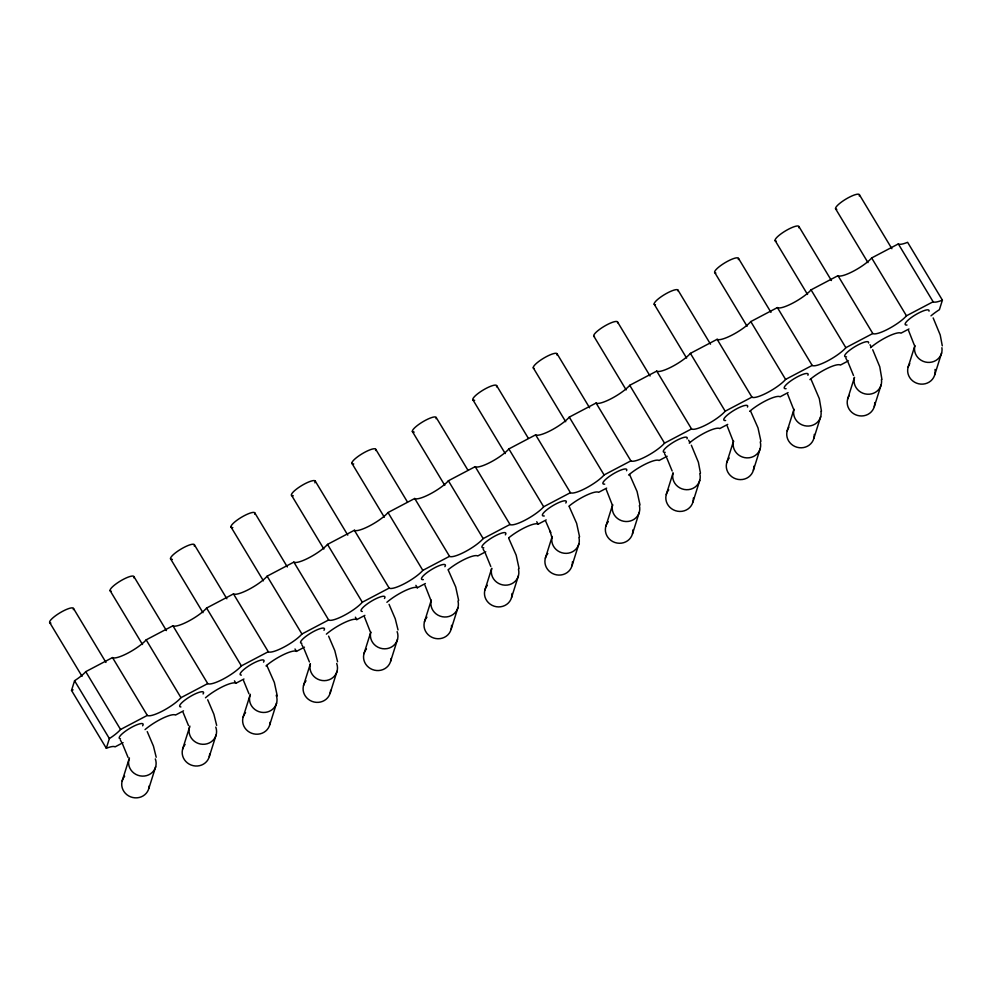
<?xml version="1.0" encoding="UTF-8"?>
<svg xmlns="http://www.w3.org/2000/svg" width="992" height="992" viewBox="0 0 992 992"><rect width="100%" height="100%" fill="white"/><g stroke="black" fill="none" stroke-linecap="round" stroke-linejoin="round"><path stroke-width="1.49" d="M123.095 742.648L115.072 746.877A20.782 4.675 -31 0 0 106.318 748.278L71.523 690.432L74.574 680.735A20.782 4.675 -31 0 0 85.746 671.658L112.505 657.572A20.782 4.675 -31 0 0 127.968 653.058A20.782 4.675 -31 0 0 146.171 639.852L172.93 625.766A20.782 4.675 -31 0 0 188.393 621.252A20.782 4.675 -31 0 0 206.596 608.046L233.48 593.898A20.782 4.675 -31 0 0 248.93 589.372A20.782 4.675 -31 0 0 267.133 576.178L293.855 562.104A20.782 4.675 -31 0 0 309.318 557.591A20.782 4.675 -31 0 0 327.509 544.397L354.367 530.261A20.782 4.675 -31 0 0 369.83 525.748A20.782 4.675 -31 0 0 388.021 512.542L414.718 498.48A20.782 4.675 -31 0 0 430.181 493.966A20.782 4.675 -31 0 0 448.384 480.773L475.205 466.649A20.782 4.675 -31 0 0 490.668 462.136A20.782 4.675 -31 0 0 508.871 448.93L535.63 434.843A20.782 4.675 -31 0 0 551.093 430.33A20.782 4.675 -31 0 0 569.284 417.124L596.08 403.025A20.782 4.675 -31 0 0 611.531 398.511A20.782 4.675 -31 0 0 629.734 385.305L656.729 371.095A20.782 4.675 -31 0 0 672.192 366.581A20.782 4.675 -31 0 0 690.395 353.375L717.129 339.301A20.782 4.675 -31 0 0 732.592 334.788A20.782 4.675 -31 0 0 750.795 321.582L777.393 307.582A20.782 4.675 -31 0 0 792.856 303.068A20.782 4.675 -31 0 0 811.059 289.862L837.992 275.677A20.782 4.675 -31 0 0 853.455 271.163A20.782 4.675 -31 0 0 871.658 257.957L898.33 243.92A20.782 4.675 -31 0 0 907.606 242.308L942.4 300.154L939.399 309.678A20.782 4.675 -31 0 0 930.992 315.84M106.318 748.278L109.368 738.581A20.782 4.675 -31 0 0 120.553 729.492L147.312 715.406A20.782 4.675 -31 0 0 162.762 710.892A20.782 4.675 -31 0 0 180.966 697.686L207.725 683.6A20.782 4.675 -31 0 0 223.188 679.086A20.782 4.675 -31 0 0 241.391 665.88L268.274 651.732A20.782 4.675 -31 0 0 283.737 647.218A20.782 4.675 -31 0 0 301.928 634.012L328.65 619.95A20.782 4.675 -31 0 0 344.112 615.437A20.782 4.675 -31 0 0 362.316 602.231L389.162 588.095A20.782 4.675 -31 0 0 404.624 583.581A20.782 4.675 -31 0 0 422.828 570.375L449.525 556.326A20.782 4.675 -31 0 0 464.975 551.812A20.782 4.675 -31 0 0 483.178 538.606L510 524.483A20.782 4.675 -31 0 0 525.462 519.969A20.782 4.675 -31 0 0 543.666 506.763L570.425 492.677A20.782 4.675 -31 0 0 585.888 488.163A20.782 4.675 -31 0 0 604.091 474.957L630.875 460.858A20.782 4.675 -31 0 0 646.338 456.345A20.782 4.675 -31 0 0 664.528 443.139L691.536 428.928A20.782 4.675 -31 0 0 706.986 424.415A20.782 4.675 -31 0 0 725.189 411.209L751.924 397.135A20.782 4.675 -31 0 0 767.386 392.621A20.782 4.675 -31 0 0 785.59 379.428L812.188 365.416A20.782 4.675 -31 0 0 827.65 360.902A20.782 4.675 -31 0 0 845.854 347.696L872.799 333.51A20.782 4.675 -31 0 0 888.249 328.997A20.782 4.675 -31 0 0 906.452 315.803L933.125 301.754A20.782 4.675 -31 0 0 942.4 300.154M122.165 780.952L129.01 759.227M148.837 788.454L155.682 766.729M182.615 749.134L189.472 727.396M209.287 756.623L216.144 734.898M243.077 717.303L249.922 695.578M269.75 724.805L276.594 703.08M303.527 685.484L310.384 663.76A13.851 13.082 17.5 0 0 324.334 680.661A13.851 13.082 17.5 0 0 336.685 663.45M330.2 692.986L337.057 671.249M363.99 653.654L370.834 631.929A13.851 13.082 17.5 0 0 384.797 648.83A13.851 13.082 17.5 0 0 397.135 631.631M390.662 661.156L397.507 639.431M424.44 621.835L431.297 600.11A13.851 13.082 17.5 0 0 444.59 616.999A13.851 13.082 17.5 0 0 457.982 601.016M451.112 629.337L457.969 607.612M484.902 590.017L491.747 568.28A13.851 13.082 17.5 0 0 505.04 585.181A13.851 13.082 17.5 0 0 518.444 569.197M511.574 597.506L518.419 575.782M545.352 558.186L552.209 536.461M572.024 565.688L578.869 543.963M605.814 526.368L612.659 504.643A13.851 13.082 17.5 0 0 625.952 521.532A13.851 13.082 17.5 0 0 639.356 505.548M632.487 533.87L639.332 512.132M666.264 494.537L673.109 472.812A13.851 13.082 17.5 0 0 686.414 489.713A13.851 13.082 17.5 0 0 699.806 473.73M692.937 502.039L699.782 480.314M726.714 462.718L733.572 440.994A13.851 13.082 17.5 0 0 746.864 457.882A13.851 13.082 17.5 0 0 760.269 441.899M753.387 470.22L760.244 448.496M787.177 430.9L794.022 409.163A13.851 13.082 17.5 0 0 806.645 426.027A13.851 13.082 17.5 0 0 820.992 411.358M813.849 438.39L820.694 416.665M847.627 399.069L854.484 377.344A13.851 13.082 17.5 0 0 867.107 394.208A13.851 13.082 17.5 0 0 881.442 379.527M874.299 406.571L881.156 384.846M908.089 367.251L914.934 345.526A13.851 13.082 17.5 0 0 927.557 362.378A13.851 13.082 17.5 0 0 941.904 347.708M934.762 374.753L941.606 353.016M183.52 710.842L175.485 715.071A20.782 4.675 -31 0 0 162.787 718.196A20.782 4.675 -31 0 0 145.043 729.604M205.468 697.798A20.782 4.675 -31 0 1 223.2 686.39A20.782 4.675 -31 0 1 235.91 683.265L243.97 679.012M266.005 665.93A20.782 4.675 -31 0 1 283.749 654.522A20.782 4.675 -31 0 1 296.447 651.397L304.47 647.168M326.38 634.148A20.782 4.675 -31 0 1 344.125 622.74A20.782 4.675 -31 0 1 356.835 619.616L364.882 615.375M386.892 602.293A20.782 4.675 -31 0 1 404.637 590.885A20.782 4.675 -31 0 1 417.347 587.76L425.357 583.544M485.745 551.75L477.698 555.991A20.782 4.675 -31 0 0 448.285 569.644M508.772 537.8A20.782 4.675 -31 0 1 538.185 524.148L546.208 519.92M606.645 488.114L598.61 492.342A20.782 4.675 -31 0 0 569.197 505.994M667.157 456.258L659.048 460.524A20.782 4.675 -31 0 0 646.35 463.648A20.782 4.675 -31 0 0 628.606 475.056M727.731 424.378L719.708 428.594A20.782 4.675 -31 0 0 707.011 431.718A20.782 4.675 -31 0 0 689.266 443.126M788.082 392.596L780.109 396.8A20.782 4.675 -31 0 0 767.399 399.937A20.782 4.675 -31 0 0 749.654 411.345M848.458 360.828L840.373 365.081A20.782 4.675 -31 0 0 827.663 368.206A20.782 4.675 -31 0 0 809.918 379.614M908.97 328.972L900.972 333.176A20.782 4.675 -31 0 0 888.274 336.313A20.782 4.675 -31 0 0 870.53 347.721M898.33 243.92L933.125 301.754M859.456 194.816L891.882 248.707M871.658 257.957L906.452 315.803M835.549 208.717L867.975 262.607M837.992 275.677L872.799 333.51M798.994 226.635L831.42 280.538M811.059 289.862L845.854 347.696M775.099 240.535L807.513 294.438M777.393 307.582L812.188 365.416M738.544 258.466L770.97 312.356M750.795 321.582L785.59 379.428M714.637 272.366L747.063 326.256M717.129 339.301L751.924 397.135M678.082 290.284L710.508 344.187M690.395 353.375L725.189 411.209M654.187 304.184L686.613 358.087M656.729 371.095L691.536 428.928M617.632 322.115L650.058 376.005M629.734 385.305L664.528 443.139M593.724 336.015L626.15 389.906M596.08 403.025L630.875 460.858M557.169 353.933L589.595 407.824M569.284 417.124L604.091 474.957M533.274 367.834L565.7 421.724M535.63 434.843L570.425 492.677M496.719 385.752L528.352 438.34M508.871 448.93L543.666 506.763M472.812 399.652L505.238 453.555M536.734 521.742L538.185 524.148M475.205 466.649L510 524.483M436.257 417.582L467.902 470.158M448.384 480.773L483.178 538.606M412.362 431.483L444.788 485.373M414.718 498.48L449.525 556.326M375.807 449.401L407.439 501.989M388.021 512.542L422.828 570.375M351.9 463.301L384.326 517.204M415.896 585.342L417.347 587.76M354.367 530.261L389.162 588.095M315.344 481.232L347.77 535.122M327.509 544.397L362.316 602.231M291.45 495.132L323.876 549.022M355.384 617.198L356.835 619.616M293.855 562.104L328.65 619.95M254.894 513.05L287.32 566.94M267.133 576.178L301.928 634.012M230.987 526.95L263.413 580.841M295.008 648.979L296.447 651.397M233.48 593.898L268.274 651.732M194.444 544.868L226.858 598.771M206.596 608.046L241.391 665.88M170.537 558.769L202.963 612.672M234.459 680.859L235.91 683.265M172.93 625.766L207.725 683.6M133.982 576.699L166.408 630.59M146.171 639.852L180.966 697.686M110.075 590.6L142.501 644.49M112.505 657.572L147.312 715.406M73.532 608.518L105.946 662.42M85.746 671.658L120.553 729.492M49.625 622.418L82.051 676.321M74.574 680.735L109.368 738.581M870.009 344.732L871.385 347.212M845.866 358.236L847.019 360.294M688.634 440.2L690.01 442.68M664.504 453.704L665.644 455.774M483.129 549.171L484.282 551.242M301.766 644.639L302.907 646.71M120.404 740.119L121.545 742.177M810.923 379.043L819.305 398.61L821.475 411.283M750.473 410.862L758 427.874L760.926 441.341M629.56 474.511L637.087 491.524L640.014 504.99M569.098 506.329L576.637 523.342L579.564 536.821M508.648 538.16L516.175 555.173L519.101 568.639M448.198 569.978L455.725 586.991L458.651 600.458M266.823 665.446L274.35 682.459L277.276 695.938M933.162 317.911L940.218 334.961L942.288 345.873M908.573 330.572L914.364 345.266M872.712 349.73L879.768 366.78L881.925 379.452M848.123 362.402L853.517 375.534M787.66 394.221L793.451 408.915M727.21 426.052L732.989 440.733M691.337 445.21L698.393 462.247L700.464 473.172M666.748 457.87L672.154 471.014M606.298 489.688L612.076 504.382M545.836 521.519L550.622 532.518L550.163 531.241L551.899 537.627M485.386 553.338L490.78 566.482M424.923 585.168L430.714 599.85M389.062 604.326L395.262 618.81L398.028 629.945M364.473 616.987L370.252 631.681M328.6 636.145L334.812 650.64L337.578 661.776M304.011 648.805L309.417 661.949M243.561 680.636L248.955 693.768M207.7 699.794L213.9 714.29L216.665 725.412M183.111 712.454L188.505 725.598M147.238 731.612L153.438 746.108L156.203 757.243M122.648 744.285L128.055 757.417M786.086 388.69A13.851 3.112 -31 0 1 794.022 378.758A13.851 3.112 -31 0 1 807.91 375.249M715.877 273.036A13.851 3.112 -31 0 1 725.04 262.719A13.851 3.112 -31 0 1 738.321 259.569M814.283 434.397A13.851 13.082 17.5 0 1 797.022 447.256A13.851 13.082 17.5 0 1 788.863 427.242M71.523 690.432A20.782 4.675 -31 0 1 73.086 689.849M120.454 738.767A13.851 3.112 -31 0 1 130.175 728.116A13.851 3.112 -31 0 1 142.625 725.784M50.865 623.088A13.851 3.112 -31 0 1 60.028 612.771A13.851 3.112 -31 0 1 73.309 609.621M155.322 758.917A13.851 13.082 17.5 0 1 142.253 776.116A13.851 13.082 17.5 0 1 129.444 757.938M149.271 785.788A13.851 13.082 17.5 0 1 130.671 796.874A13.851 13.082 17.5 0 1 124.645 776.252M180.916 706.949A13.851 3.112 -31 0 1 190.625 696.297A13.851 3.112 -31 0 1 203.075 693.954M111.315 591.269A13.851 3.112 -31 0 1 120.478 580.952A13.851 3.112 -31 0 1 133.759 577.803M215.772 727.099A13.851 13.082 17.5 0 1 202.715 744.298A13.851 13.082 17.5 0 1 189.906 726.119M209.721 753.97A13.851 13.082 17.5 0 1 191.134 765.043A13.851 13.082 17.5 0 1 185.107 744.434M241.366 675.118A13.851 3.112 -31 0 1 251.088 664.479A13.851 3.112 -31 0 1 263.537 662.135M172.385 559.426A13.851 3.112 -31 0 1 180.321 549.494A13.851 3.112 -31 0 1 194.221 545.972M276.222 695.268A13.851 13.082 17.5 0 1 263.165 712.467A13.851 13.082 17.5 0 1 250.356 694.301M270.184 722.139A13.851 13.082 17.5 0 1 251.584 733.224A13.851 13.082 17.5 0 1 245.557 712.603M301.828 643.3A13.851 3.112 -31 0 1 311.538 632.648A13.851 3.112 -31 0 1 323.987 630.304M232.835 527.608A13.851 3.112 -31 0 1 240.783 517.675A13.851 3.112 -31 0 1 254.671 514.154M330.634 690.32A13.851 13.082 17.5 0 1 312.046 701.394A13.851 13.082 17.5 0 1 306.02 680.785M362.278 611.481A13.851 3.112 -31 0 1 372 600.83A13.851 3.112 -31 0 1 384.45 598.486M293.297 495.777A13.851 3.112 -31 0 1 301.791 485.51A13.851 3.112 -31 0 1 314.848 482.806M391.096 658.49A13.851 13.082 17.5 0 1 372.496 669.575A13.851 13.082 17.5 0 1 366.47 648.954M423.348 579.638A13.851 3.112 -31 0 1 431.842 569.371A13.851 3.112 -31 0 1 444.9 566.668M353.747 463.958A13.851 3.112 -31 0 1 361.696 454.026A13.851 3.112 -31 0 1 375.584 450.504M451.546 625.332A13.851 13.082 17.5 0 1 433.616 637.992A13.851 13.082 17.5 0 1 426.932 617.136M483.798 547.807A13.851 3.112 -31 0 1 492.292 537.54A13.851 3.112 -31 0 1 505.362 534.837M414.21 432.128A13.851 3.112 -31 0 1 422.146 422.208A13.851 3.112 -31 0 1 436.046 418.686M511.996 593.514A13.851 13.082 17.5 0 1 494.078 606.162A13.851 13.082 17.5 0 1 487.382 585.317M544.261 515.989A13.851 3.112 -31 0 1 552.755 505.722A13.851 3.112 -31 0 1 565.812 503.018M474.66 400.309A13.851 3.112 -31 0 1 482.608 390.377A13.851 3.112 -31 0 1 496.496 386.855M578.894 537.366A13.851 13.082 17.5 0 1 566.209 553.362A13.851 13.082 17.5 0 1 551.912 537.788M572.458 561.683A13.851 13.082 17.5 0 1 554.528 574.343A13.851 13.082 17.5 0 1 547.832 553.486M604.711 484.158A13.851 3.112 -31 0 1 612.659 474.238A13.851 3.112 -31 0 1 626.547 470.716M534.018 368.441A13.851 3.112 -31 0 1 544.273 357.827A13.851 3.112 -31 0 1 556.946 355.037M632.908 529.864A13.851 13.082 17.5 0 1 614.99 542.525A13.851 13.082 17.5 0 1 608.294 521.668M665.173 452.34A13.851 3.112 -31 0 1 673.109 442.407A13.851 3.112 -31 0 1 686.997 438.886M594.481 336.623A13.851 3.112 -31 0 1 604.202 326.318A13.851 3.112 -31 0 1 617.582 322.797M693.371 498.034A13.851 13.082 17.5 0 1 675.44 510.694A13.851 13.082 17.5 0 1 668.744 489.837M725.623 420.521A13.851 3.112 -31 0 1 733.572 410.589A13.851 3.112 -31 0 1 747.46 407.067M655.427 304.854A13.851 3.112 -31 0 1 664.045 294.86A13.851 3.112 -31 0 1 678.032 290.978M753.821 466.215A13.851 13.082 17.5 0 1 735.903 478.876A13.851 13.082 17.5 0 1 729.207 458.019M846.536 356.872A13.851 3.112 -31 0 1 853.951 347.262A13.851 3.112 -31 0 1 868.546 343.009M776.339 241.217A13.851 3.112 -31 0 1 785.49 230.888A13.851 3.112 -31 0 1 798.771 227.738M874.733 402.566A13.851 13.082 17.5 0 1 857.472 415.425A13.851 13.082 17.5 0 1 849.326 395.424M906.998 325.041A13.851 3.112 -31 0 1 914.413 315.444A13.851 3.112 -31 0 1 928.996 311.178M836.789 209.386A13.851 3.112 -31 0 1 845.953 199.07A13.851 3.112 -31 0 1 859.233 195.92M935.047 369.433A13.851 13.082 17.5 0 1 918.604 383.78A13.851 13.082 17.5 0 1 909.776 363.605"/></g></svg>
